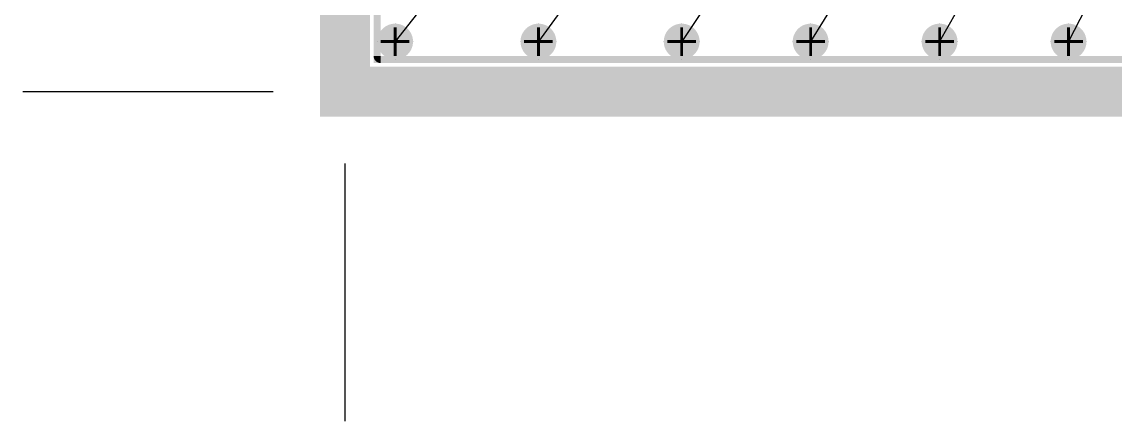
# Model space of a CAD drawing. Extents: x -1.33 to 3.2, y -3.63 to 2.02.
# Drawn here: x -1.325 to -0.562, y -0.331 to -0.051 of the extents above; entities that cross this region are included whole.
import ezdxf

# ---------------------------------------------------------------- set-up
doc = ezdxf.new("R2010")
doc.units = 0
for name, pattern in [('SIG_0', [2, 1, 1]), ('TRMIDX_2048', [2, 1, 1]), ('TRMIDX_4096', [2, 1, 1])]:
    doc.linetypes.add(name, pattern=pattern)
for name, color, linetype in [('2D_LINE_125', 3, 'CONTINUOUS'), ('2D_LINE_126', 6, 'CONTINUOUS'), ('BOARD_OUTLINE_00', 254, 'CONTINUOUS'), ('DIMENSION2_122', 254, 'CONTINUOUS'), ('DIMENSION4_122', 254, 'CONTINUOUS'), ('DIMENSION6_122', 254, 'CONTINUOUS'), ('DIMENSION7_122', 254, 'CONTINUOUS'), ('DRIL_PLTE_THRU_01', 16, 'CONTINUOUS'), ('DRIL_PLTE_THRU_02', 106, 'CONTINUOUS'), ('DRIL_PLTE_THRU_03', 255, 'CONTINUOUS'), ('DRIL_PLTE_THRU_04', 176, 'CONTINUOUS'), ('DRIL_SYMBOL', 254, 'CONTINUOUS'), ('LINK_00', 254, 'CONTINUOUS'), ('PADS_BOT', 5, 'CONTINUOUS'), ('PADS_INNER', 1, 'CONTINUOUS'), ('PADS_TOP', 1, 'CONTINUOUS'), ('POUR_OUTLINE_01', 1, 'CONTINUOUS'), ('POUR_OUTLINE_02', 112, 'CONTINUOUS'), ('POUR_OUTLINE_04', 5, 'CONTINUOUS'), ('POUR_VIATHERM_01', 1, 'CONTINUOUS'), ('POUR_VIATHERM_02', 112, 'CONTINUOUS'), ('POUR_VIATHERM_04', 5, 'CONTINUOUS'), ('VIAPTS', 34, 'CONTINUOUS')]:
    doc.layers.add(name, color=color, linetype=linetype)

# ---------------------------------------------------------------- blocks, each defined once
blk = doc.blocks.new('SMOOTH_0$01')
at = {"const_width": 0.005}
blk.add_lwpolyline([(-0.0025, 0, 1), (0.0025, 0, 1)], format="xyb", close=True, dxfattribs=at)
blk = doc.blocks.new('BOARD_1')
at = {"layer": 'BOARD_OUTLINE_00', "const_width": 0.01}
blk.add_lwpolyline([(-0.04, 0), (2.56, 0), (2.56, 0.1), (2.65685, 0.19685), (2.65685, 1.45669), (2.56, 1.55354), (2.56, 2.1), (-0.04, 2.1)], close=True, dxfattribs=at)
at = {"layer": 'BOARD_OUTLINE_00'}
blk.add_blockref('SMOOTH_0$01', (-0.04, 0), dxfattribs=at)
blk = doc.blocks.new('SMOOTH_0$035')
at = {"const_width": 0.0175}
blk.add_lwpolyline([(-0.00875, 0, 1), (0.00875, 0, 1)], format="xyb", close=True, dxfattribs=at)
blk = doc.blocks.new('DRAWING_9')
at = {"layer": '2D_LINE_125', "const_width": 0.035}
blk.add_lwpolyline([(-0.04, 0), (2.56, 0), (2.56, 0.1), (2.65685, 0.19685), (2.65685, 1.45669), (2.56, 1.55354), (2.56, 2.1), (-0.04, 2.1)], close=True, dxfattribs=at)
at = {"layer": '2D_LINE_125'}
blk.add_blockref('SMOOTH_0$035', (-0.04, 0), dxfattribs=at)
blk = doc.blocks.new('DRAWING_10')
at = {"layer": '2D_LINE_126', "const_width": 0.035}
blk.add_lwpolyline([(-0.04, 0), (2.56, 0), (2.56, 0.1), (2.65685, 0.19685), (2.65685, 1.45669), (2.56, 1.55354), (2.56, 2.1), (-0.04, 2.1)], close=True, dxfattribs=at)
at = {"layer": '2D_LINE_126'}
blk.add_blockref('SMOOTH_0$035', (-0.04, 0), dxfattribs=at)
blk = doc.blocks.new('D_1dfeghi_11')
at = {"layer": 'DIMENSION2_122', "linetype": 'TRMIDX_2048', "const_width": 0.001}
blk.add_lwpolyline([(-1.1, -0.28)], close=True, dxfattribs=at)
at = {"layer": 'DIMENSION4_122', "linetype": 'TRMIDX_2048', "const_width": 0.001}
blk.add_lwpolyline([(-1.1, -0.28), (-1.1, -0.28), (-1.1, -0.28)], close=True, dxfattribs=at)
at = {"layer": 'DIMENSION6_122', "linetype": 'TRMIDX_2048', "const_width": 0.001}
blk.add_lwpolyline([(-1.1, -0.15), (-1.1, -0.33)], dxfattribs=at)
at = {"layer": 'DIMENSION7_122', "linetype": 'TRMIDX_2048', "const_width": 0.001}
blk.add_lwpolyline([(-1.1, -0.1), (-1.09997, -0.1)], dxfattribs=at)
blk = doc.blocks.new('D_2dfeghi_14')
at = {"layer": 'DIMENSION2_122', "linetype": 'TRMIDX_4096', "const_width": 0.001}
blk.add_lwpolyline([(-1.275, -0.1)], close=True, dxfattribs=at)
at = {"layer": 'DIMENSION4_122', "linetype": 'TRMIDX_4096', "const_width": 0.001}
blk.add_lwpolyline([(-1.275, -0.1), (-1.275, -0.1), (-1.275, -0.1)], close=True, dxfattribs=at)
at = {"layer": 'DIMENSION6_122', "linetype": 'TRMIDX_4096', "const_width": 0.001}
blk.add_lwpolyline([(-1.15, -0.1), (-1.325, -0.1)], dxfattribs=at)
at = {"layer": 'DIMENSION7_122', "linetype": 'TRMIDX_4096', "const_width": 0.001}
blk.add_lwpolyline([(-1.1, -0.1), (-1.09997, -0.1)], dxfattribs=at)
blk = doc.blocks.new('POUR_OUTLINE_677')
at = {"layer": 'POUR_OUTLINE_01', "const_width": 0.005}
blk.add_lwpolyline([(-15.36565, -16.56621), (-15.36565, -16.55366, 0.198912), (-15.36638, -16.55189), (-15.45591, -16.46237, -0.198912), (-15.4625, -16.44646), (-15.4625, -15.925, 0.414214), (-15.465, -15.9225), (-18.015, -15.9225, 0.414214), (-18.0175, -15.925), (-18.0175, -17.975, 0.414214), (-18.015, -17.9775), (-15.465, -17.9775, 0.414214), (-15.4625, -17.975), (-15.4625, -17.9, -0.198912), (-15.45591, -17.88409), (-15.36638, -17.79456, 0.198912), (-15.36565, -17.79279), (-15.36565, -17.78025, 0.661266), (-15.36988, -17.77845, -2.350215), (-15.36988, -17.67037, 0.661266), (-15.36565, -17.66857), (-15.36565, -16.67789, 0.661266), (-15.36988, -16.67609, -2.350215), (-15.36988, -16.56801, 0.661266)], format="xyb", close=True, dxfattribs=at)
blk = doc.blocks.new('POUR_VIATHERM_1043')
at = {"layer": 'POUR_VIATHERM_01'}
for points in [[(-17.535, -17.9525), (-17.535, -17.9525)], [(-17.5475, -17.965), (-17.5475, -17.965)], [(-17.5225, -17.965), (-17.5225, -17.965)], [(-17.535, -17.9775), (-17.535, -17.9775)]]:
    blk.add_lwpolyline(points, dxfattribs=at)
blk = doc.blocks.new('POUR_VIATHERM_1044')
at = {"layer": 'POUR_VIATHERM_01'}
for points in [[(-17.625, -17.9525), (-17.625, -17.9525)], [(-17.6375, -17.965), (-17.6375, -17.965)], [(-17.6125, -17.965), (-17.6125, -17.965)], [(-17.625, -17.9775), (-17.625, -17.9775)]]:
    blk.add_lwpolyline(points, dxfattribs=at)
blk = doc.blocks.new('POUR_VIATHERM_1046')
at = {"layer": 'POUR_VIATHERM_01'}
for points in [[(-17.715, -17.9525), (-17.715, -17.9525)], [(-17.7275, -17.965), (-17.7275, -17.965)], [(-17.7025, -17.965), (-17.7025, -17.965)], [(-17.715, -17.9775), (-17.715, -17.9775)]]:
    blk.add_lwpolyline(points, dxfattribs=at)
blk = doc.blocks.new('POUR_VIATHERM_1048')
at = {"layer": 'POUR_VIATHERM_01'}
for points in [[(-17.805, -17.9525), (-17.805, -17.9525)], [(-17.8175, -17.965), (-17.8175, -17.965)], [(-17.7925, -17.965), (-17.7925, -17.965)], [(-17.805, -17.9775), (-17.805, -17.9775)]]:
    blk.add_lwpolyline(points, dxfattribs=at)
blk = doc.blocks.new('POUR_VIATHERM_1056')
at = {"layer": 'POUR_VIATHERM_01'}
for points in [[(-17.905, -17.9525), (-17.905, -17.9525)], [(-17.9175, -17.965), (-17.9175, -17.965)], [(-17.8925, -17.965), (-17.8925, -17.965)], [(-17.905, -17.9775), (-17.905, -17.9775)]]:
    blk.add_lwpolyline(points, dxfattribs=at)
blk = doc.blocks.new('POUR_VIATHERM_1057')
at = {"layer": 'POUR_VIATHERM_01'}
for points in [[(-18.005, -17.9525), (-18.005, -17.9525)], [(-18.0175, -17.965), (-18.0175, -17.965)], [(-17.9925, -17.965), (-17.9925, -17.965)], [(-18.005, -17.9775), (-18.005, -17.9775)]]:
    blk.add_lwpolyline(points, dxfattribs=at)
blk = doc.blocks.new('POUR_HEADER_0')
for name in ['POUR_OUTLINE_677', 'POUR_VIATHERM_1057', 'POUR_VIATHERM_1056', 'POUR_VIATHERM_1048', 'POUR_VIATHERM_1046', 'POUR_VIATHERM_1044', 'POUR_VIATHERM_1043']:
    blk.add_blockref(name, (18, 18))
blk = doc.blocks.new('POUR_OUTLINE_4')
at = {"layer": 'POUR_OUTLINE_04', "const_width": 0.005}
blk.add_lwpolyline([(-15.36565, -16.56621), (-15.36565, -16.55366, 0.198912), (-15.36638, -16.55189), (-15.45591, -16.46237, -0.198912), (-15.4625, -16.44646), (-15.4625, -15.925, 0.414214), (-15.465, -15.9225), (-18.015, -15.9225, 0.414214), (-18.0175, -15.925), (-18.0175, -17.975, 0.414214), (-18.015, -17.9775), (-15.465, -17.9775, 0.414214), (-15.4625, -17.975), (-15.4625, -17.9, -0.198912), (-15.45591, -17.88409), (-15.36638, -17.79456, 0.198912), (-15.36565, -17.79279), (-15.36565, -17.78025, 0.661266), (-15.36988, -17.77845, -2.350215), (-15.36988, -17.67037, 0.661266), (-15.36565, -17.66857), (-15.36565, -16.67789, 0.661266), (-15.36988, -16.67609, -2.350215), (-15.36988, -16.56801, 0.661266)], format="xyb", close=True, dxfattribs=at)
blk = doc.blocks.new('POUR_VIATHERM_328')
at = {"layer": 'POUR_VIATHERM_04'}
for points in [[(-17.535, -17.9525), (-17.535, -17.9525)], [(-17.5475, -17.965), (-17.5475, -17.965)], [(-17.5225, -17.965), (-17.5225, -17.965)], [(-17.535, -17.9775), (-17.535, -17.9775)]]:
    blk.add_lwpolyline(points, dxfattribs=at)
blk = doc.blocks.new('POUR_VIATHERM_329')
at = {"layer": 'POUR_VIATHERM_04'}
for points in [[(-17.625, -17.9525), (-17.625, -17.9525)], [(-17.6375, -17.965), (-17.6375, -17.965)], [(-17.6125, -17.965), (-17.6125, -17.965)], [(-17.625, -17.9775), (-17.625, -17.9775)]]:
    blk.add_lwpolyline(points, dxfattribs=at)
blk = doc.blocks.new('POUR_VIATHERM_331')
at = {"layer": 'POUR_VIATHERM_04'}
for points in [[(-17.715, -17.9525), (-17.715, -17.9525)], [(-17.7275, -17.965), (-17.7275, -17.965)], [(-17.7025, -17.965), (-17.7025, -17.965)], [(-17.715, -17.9775), (-17.715, -17.9775)]]:
    blk.add_lwpolyline(points, dxfattribs=at)
blk = doc.blocks.new('POUR_VIATHERM_333')
at = {"layer": 'POUR_VIATHERM_04'}
for points in [[(-17.805, -17.9525), (-17.805, -17.9525)], [(-17.8175, -17.965), (-17.8175, -17.965)], [(-17.7925, -17.965), (-17.7925, -17.965)], [(-17.805, -17.9775), (-17.805, -17.9775)]]:
    blk.add_lwpolyline(points, dxfattribs=at)
blk = doc.blocks.new('POUR_VIATHERM_341')
at = {"layer": 'POUR_VIATHERM_04'}
for points in [[(-17.905, -17.9525), (-17.905, -17.9525)], [(-17.9175, -17.965), (-17.9175, -17.965)], [(-17.8925, -17.965), (-17.8925, -17.965)], [(-17.905, -17.9775), (-17.905, -17.9775)]]:
    blk.add_lwpolyline(points, dxfattribs=at)
blk = doc.blocks.new('POUR_VIATHERM_342')
at = {"layer": 'POUR_VIATHERM_04'}
for points in [[(-18.005, -17.9525), (-18.005, -17.9525)], [(-18.0175, -17.965), (-18.0175, -17.965)], [(-17.9925, -17.965), (-17.9925, -17.965)], [(-18.005, -17.9775), (-18.005, -17.9775)]]:
    blk.add_lwpolyline(points, dxfattribs=at)
blk = doc.blocks.new('POUR_HEADER_1')
for name in ['POUR_OUTLINE_4', 'POUR_VIATHERM_342', 'POUR_VIATHERM_341', 'POUR_VIATHERM_333', 'POUR_VIATHERM_331', 'POUR_VIATHERM_329', 'POUR_VIATHERM_328']:
    blk.add_blockref(name, (18, 18))
blk = doc.blocks.new('POUR_OUTLINE_1921')
at = {"layer": 'POUR_OUTLINE_02', "const_width": 0.005}
blk.add_lwpolyline([(-15.36565, -17.63338), (-15.36565, -16.71308, -1.466646), (-15.40121, -16.51706), (-15.45591, -16.46237, -0.198912), (-15.4625, -16.44646), (-15.4625, -15.9225), (-18.0175, -15.9225), (-18.0175, -17.9775), (-15.4625, -17.9775), (-15.4625, -17.9, -0.198912), (-15.45591, -17.88409), (-15.40121, -17.82939, -1.466646)], format="xyb", close=True, dxfattribs=at)
blk = doc.blocks.new('POUR_VIATHERM_2269')
at = {"layer": 'POUR_VIATHERM_02'}
for points in [[(-17.535, -17.9525), (-17.535, -17.9525)], [(-17.5475, -17.965), (-17.5475, -17.965)], [(-17.5225, -17.965), (-17.5225, -17.965)], [(-17.535, -17.9775), (-17.535, -17.9775)]]:
    blk.add_lwpolyline(points, dxfattribs=at)
blk = doc.blocks.new('POUR_VIATHERM_2270')
at = {"layer": 'POUR_VIATHERM_02'}
for points in [[(-17.625, -17.9525), (-17.625, -17.9525)], [(-17.6375, -17.965), (-17.6375, -17.965)], [(-17.6125, -17.965), (-17.6125, -17.965)], [(-17.625, -17.9775), (-17.625, -17.9775)]]:
    blk.add_lwpolyline(points, dxfattribs=at)
blk = doc.blocks.new('POUR_VIATHERM_2272')
at = {"layer": 'POUR_VIATHERM_02'}
for points in [[(-17.715, -17.9525), (-17.715, -17.9525)], [(-17.7275, -17.965), (-17.7275, -17.965)], [(-17.7025, -17.965), (-17.7025, -17.965)], [(-17.715, -17.9775), (-17.715, -17.9775)]]:
    blk.add_lwpolyline(points, dxfattribs=at)
blk = doc.blocks.new('POUR_VIATHERM_2274')
at = {"layer": 'POUR_VIATHERM_02'}
for points in [[(-17.805, -17.9525), (-17.805, -17.9525)], [(-17.8175, -17.965), (-17.8175, -17.965)], [(-17.7925, -17.965), (-17.7925, -17.965)], [(-17.805, -17.9775), (-17.805, -17.9775)]]:
    blk.add_lwpolyline(points, dxfattribs=at)
blk = doc.blocks.new('POUR_VIATHERM_2282')
at = {"layer": 'POUR_VIATHERM_02'}
for points in [[(-17.905, -17.9525), (-17.905, -17.9525)], [(-17.9175, -17.965), (-17.9175, -17.965)], [(-17.8925, -17.965), (-17.8925, -17.965)], [(-17.905, -17.9775), (-17.905, -17.9775)]]:
    blk.add_lwpolyline(points, dxfattribs=at)
blk = doc.blocks.new('POUR_VIATHERM_2283')
at = {"layer": 'POUR_VIATHERM_02'}
for points in [[(-18.005, -17.9525), (-18.005, -17.9525)], [(-18.0175, -17.965), (-18.0175, -17.965)], [(-17.9925, -17.965), (-17.9925, -17.965)], [(-18.005, -17.9775), (-18.005, -17.9775)]]:
    blk.add_lwpolyline(points, dxfattribs=at)
blk = doc.blocks.new('POUR_HEADER_2')
for name in ['POUR_OUTLINE_1921', 'POUR_VIATHERM_2283', 'POUR_VIATHERM_2282', 'POUR_VIATHERM_2274', 'POUR_VIATHERM_2272', 'POUR_VIATHERM_2270', 'POUR_VIATHERM_2269']:
    blk.add_blockref(name, (18, 18))
blk = doc.blocks.new('DRIL_SYMBOL_0$012')
at = {"layer": 'DRIL_SYMBOL', "const_width": 0.002}
for points in [[(0, -0.01), (0, 0.01)], [(-0.01, 0), (0.01, 0)]]:
    blk.add_lwpolyline(points, dxfattribs=at)
blk = doc.blocks.new('DRIL_HOLE_0$012')
at = {"const_width": 0.006}
blk.add_lwpolyline([(-0.003, 0, 1), (0.003, 0, 1)], format="xyb", close=True, dxfattribs=at)
blk.add_blockref('DRIL_SYMBOL_0$012', (0, 0))
blk = doc.blocks.new('PAD_66')
at = {"const_width": 0.0125}
blk.add_lwpolyline([(0, -0.00625, 1), (0, 0.00625, 1)], format="xyb", close=True, dxfattribs=at)
blk = doc.blocks.new('STK_TOP_3')
at = {"layer": 'DRIL_PLTE_THRU_01'}
blk.add_blockref('DRIL_HOLE_0$012', (0, 0), dxfattribs=at)
at = {"layer": 'DRIL_PLTE_THRU_02'}
blk.add_blockref('DRIL_HOLE_0$012', (0, 0), dxfattribs=at)
at = {"layer": 'DRIL_PLTE_THRU_03'}
blk.add_blockref('DRIL_HOLE_0$012', (0, 0), dxfattribs=at)
at = {"layer": 'DRIL_PLTE_THRU_04'}
blk.add_blockref('DRIL_HOLE_0$012', (0, 0), dxfattribs=at)
at = {"layer": 'PADS_BOT'}
blk.add_blockref('PAD_66', (0, 0), dxfattribs=at)
at = {"layer": 'PADS_INNER'}
blk.add_blockref('PAD_66', (0, 0), dxfattribs=at)
at = {"layer": 'PADS_TOP'}
blk.add_blockref('PAD_66', (0, 0), dxfattribs=at)
blk = doc.blocks.new('SYM_TOP_1')
blk.add_blockref('STK_TOP_3', (0, 0))

msp = doc.modelspace()

# ---------------------------------------------------------------- linework, layer by layer
at = {"layer": 'LINK_00', "linetype": 'SIG_0'}
for q in [(-1.065, -0.065), (-0.965, -0.065), (-0.865, -0.065), (-0.775, -0.065), (-0.685, -0.065), (-0.595, -0.065)]:
    msp.add_line((0.28, 1.655), q, dxfattribs=at)

# ---------------------------------------------------------------- block references
for name, p in [('DRAWING_9', (-1.06, -0.1)), ('DRAWING_10', (-1.06, -0.1)), ('BOARD_1', (-1.06, -0.1)), ('D_2dfeghi_14', (0, 0)), ('D_1dfeghi_11', (0, 0))]:
    msp.add_blockref(name, p)
at = {"linetype": 'SIG_0'}
for name in ['POUR_HEADER_0', 'POUR_HEADER_1', 'POUR_HEADER_2']:
    msp.add_blockref(name, (-1.06, -0.1), dxfattribs=at)
at = {"layer": 'VIAPTS', "linetype": 'SIG_0'}
for p in [(-1.065, -0.065), (-0.965, -0.065), (-0.865, -0.065), (-0.775, -0.065), (-0.685, -0.065), (-0.595, -0.065)]:
    msp.add_blockref('SYM_TOP_1', p, dxfattribs=at)

doc.saveas('drawing.dxf')
